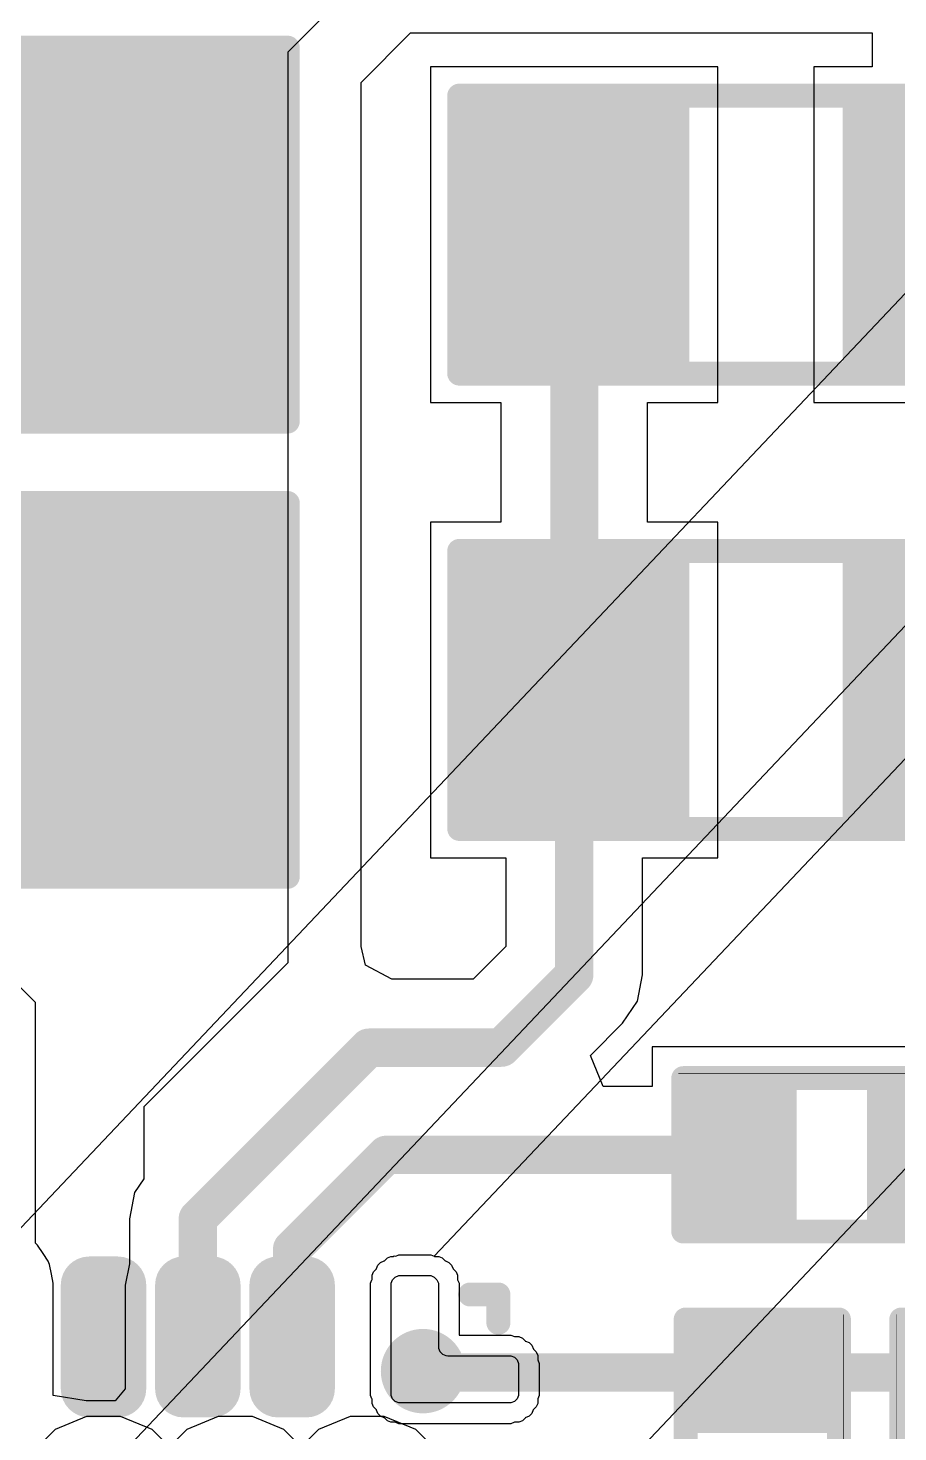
# Model space of a CAD drawing. Header units: inches. Extents: x 0 to 5379, y 0 to 5429.
# Drawn here: x 292.9 to 297.51, y 56.18 to 63.62 of the extents above; entities that cross this region are included whole.
import ezdxf

# ---------------------------------------------------------------- set-up
doc = ezdxf.new("R2010")
doc.units = ezdxf.units.IN
for name, color, linetype in [('PWR', 156, 'Continuous'), ('Top Layer', 1, 'Continuous'), ('Top Overlay', 2, 'Continuous'), ('Top Paste', 8, 'Continuous'), ('Top Solder', 216, 'Continuous')]:
    doc.layers.add(name, color=color, linetype=linetype)

# ---------------------------------------------------------------- blocks, each defined once
blk = doc.blocks.new('13_WQFN_HR__3_2__149')
at = {"layer": 'Top Layer'}
h = blk.add_hatch(color=1, dxfattribs=at)
edge = h.paths.add_edge_path()
edge.add_arc((0.6, 0.575), 0.05, 90, 180)
edge.add_line((0.55, 0.575), (0.55, 0.425))
edge.add_arc((0.6, 0.425), 0.05, 180, 270)
edge.add_line((0.6, 0.375), (1.15, 0.375))
edge.add_arc((1.15, 0.425), 0.05, 270, 360)
edge.add_line((1.2, 0.425), (1.2, 0.575))
edge.add_arc((1.15, 0.575), 0.05, 0, 90)
edge.add_line((1.15, 0.625), (0.6, 0.625))
h = blk.add_hatch(color=1, dxfattribs=at)
edge = h.paths.add_edge_path()
edge.add_arc((0.6, 0.075), 0.05, 90, 180)
edge.add_line((0.55, 0.075), (0.55, -0.075))
edge.add_arc((0.6, -0.075), 0.05, 180, 270)
edge.add_line((0.6, -0.125), (1.15, -0.125))
edge.add_arc((1.15, -0.075), 0.05, 270, 360)
edge.add_line((1.2, -0.075), (1.2, 0.075))
edge.add_arc((1.15, 0.075), 0.05, 0, 90)
edge.add_line((1.15, 0.125), (0.6, 0.125))
h = blk.add_hatch(color=1, dxfattribs=at)
edge = h.paths.add_edge_path()
edge.add_arc((0.6, -0.425), 0.05, 90, 180)
edge.add_line((0.55, -0.425), (0.55, -0.575))
edge.add_arc((0.6, -0.575), 0.05, 180, 270)
edge.add_line((0.6, -0.625), (1.15, -0.625))
edge.add_arc((1.15, -0.575), 0.05, 270, 360)
edge.add_line((1.2, -0.575), (1.2, -0.425))
edge.add_arc((1.15, -0.425), 0.05, 0, 90)
edge.add_line((1.15, -0.375), (0.6, -0.375))
h = blk.add_hatch(color=1, dxfattribs=at)
edge = h.paths.add_edge_path()
edge.add_arc((0.6938, -1.1938), 0.1221, 0, 360)
at = {"layer": 'Top Paste'}
h = blk.add_hatch(color=8, dxfattribs=at)
edge = h.paths.add_edge_path()
edge.add_arc((0.6, 0.575), 0.05, 90, 180)
edge.add_line((0.55, 0.575), (0.55, 0.425))
edge.add_arc((0.6, 0.425), 0.05, 180, 270)
edge.add_line((0.6, 0.375), (1.15, 0.375))
edge.add_arc((1.15, 0.425), 0.05, 270, 360)
edge.add_line((1.2, 0.425), (1.2, 0.575))
edge.add_arc((1.15, 0.575), 0.05, 0, 90)
edge.add_line((1.15, 0.625), (0.6, 0.625))
h = blk.add_hatch(color=8, dxfattribs=at)
edge = h.paths.add_edge_path()
edge.add_arc((0.6, 0.075), 0.05, 90, 180)
edge.add_line((0.55, 0.075), (0.55, -0.075))
edge.add_arc((0.6, -0.075), 0.05, 180, 270)
edge.add_line((0.6, -0.125), (1.15, -0.125))
edge.add_arc((1.15, -0.075), 0.05, 270, 360)
edge.add_line((1.2, -0.075), (1.2, 0.075))
edge.add_arc((1.15, 0.075), 0.05, 0, 90)
edge.add_line((1.15, 0.125), (0.6, 0.125))
h = blk.add_hatch(color=8, dxfattribs=at)
edge = h.paths.add_edge_path()
edge.add_arc((0.6, -0.425), 0.05, 90, 180)
edge.add_line((0.55, -0.425), (0.55, -0.575))
edge.add_arc((0.6, -0.575), 0.05, 180, 270)
edge.add_line((0.6, -0.625), (1.15, -0.625))
edge.add_arc((1.15, -0.575), 0.05, 270, 360)
edge.add_line((1.2, -0.575), (1.2, -0.425))
edge.add_arc((1.15, -0.425), 0.05, 0, 90)
edge.add_line((1.15, -0.375), (0.6, -0.375))
h = blk.add_hatch(color=8, dxfattribs=at)
edge = h.paths.add_edge_path()
edge.add_arc((0.6938, -1.1938), 0.1221, 0, 360)
at = {"layer": 'Top Solder'}
h = blk.add_hatch(color=216, dxfattribs=at)
edge = h.paths.add_edge_path()
edge.add_arc((0.6, 0.575), 0.1516, 90, 180)
edge.add_line((0.4484, 0.575), (0.4484, 0.425))
edge.add_arc((0.6, 0.425), 0.1516, 180, 270)
edge.add_line((0.6, 0.2734), (1.15, 0.2734))
edge.add_arc((1.15, 0.425), 0.1516, 270, 360)
edge.add_line((1.3016, 0.425), (1.3016, 0.575))
edge.add_arc((1.15, 0.575), 0.1516, 0, 90)
edge.add_line((1.15, 0.7266), (0.6, 0.7266))
h = blk.add_hatch(color=216, dxfattribs=at)
edge = h.paths.add_edge_path()
edge.add_arc((0.6, 0.075), 0.1516, 90, 180)
edge.add_line((0.4484, 0.075), (0.4484, -0.075))
edge.add_arc((0.6, -0.075), 0.1516, 180, 270)
edge.add_line((0.6, -0.2266), (1.15, -0.2266))
edge.add_arc((1.15, -0.075), 0.1516, 270, 360)
edge.add_line((1.3016, -0.075), (1.3016, 0.075))
edge.add_arc((1.15, 0.075), 0.1516, 0, 90)
edge.add_line((1.15, 0.2266), (0.6, 0.2266))
h = blk.add_hatch(color=216, dxfattribs=at)
edge = h.paths.add_edge_path()
edge.add_arc((0.6, -0.425), 0.1516, 90, 180)
edge.add_line((0.4484, -0.425), (0.4484, -0.575))
edge.add_arc((0.6, -0.575), 0.1516, 180, 270)
edge.add_line((0.6, -0.7266), (1.15, -0.7266))
edge.add_arc((1.15, -0.575), 0.1516, 270, 360)
edge.add_line((1.3016, -0.575), (1.3016, -0.425))
edge.add_arc((1.15, -0.425), 0.1516, 0, 90)
edge.add_line((1.15, -0.2734), (0.6, -0.2734))
h = blk.add_hatch(color=216, dxfattribs=at)
edge = h.paths.add_edge_path()
edge.add_arc((0.6938, -1.1938), 0.2237, 0, 360)
at = {"layer": 'Top Layer'}
for p, q in [((0.5326, -1.0467), (0.5467, -1.0326)), ((0.5467, -1.0326), (0.5651, -1.025)), ((0.5651, -1.025), (0.575, -1.025)), ((0.575, -1.025), (0.575, -1.025)), ((0.575, -1.025), (1.15, -1.025)), ((1.15, -1.025), (1.1599, -1.025)), ((1.1599, -1.025), (1.1783, -1.0326)), ((1.1783, -1.0326), (1.1924, -1.0467)), ((0.525, -1.0651), (0.5326, -1.0467)), ((0.525, -1.075), (0.525, -1.0651)), ((0.525, -1.65), (0.525, -1.075)), ((1.1924, -1.0467), (1.2, -1.0651)), ((1.2, -1.0651), (1.2, -1.075)), ((1.2, -1.075), (1.2, -1.075)), ((1.2, -1.075), (1.2, -1.225)), ((1.2, -1.075), (1.2, -1.075)), ((1.1924, -1.2534), (1.1783, -1.2674)), ((1.2, -1.235), (1.1924, -1.2534)), ((1.2, -1.225), (1.2, -1.235)), ((0.776, -1.3153), (0.775, -1.325)), ((0.775, -1.325), (0.775, -1.325)), ((0.775, -1.325), (0.775, -1.65)), ((0.7834, -1.2973), (0.776, -1.3153)), ((0.7972, -1.2835), (0.7834, -1.2973)), ((0.8152, -1.276), (0.7972, -1.2835)), ((0.825, -1.275), (0.8152, -1.276)), ((1.15, -1.275), (0.825, -1.275)), ((1.1599, -1.275), (1.15, -1.275)), ((1.15, -1.275), (1.15, -1.275)), ((1.1783, -1.2674), (1.1599, -1.275)), ((0.525, -1.66), (0.525, -1.65)), ((0.525, -1.65), (0.525, -1.65)), ((0.5326, -1.6784), (0.525, -1.66)), ((0.5467, -1.6924), (0.5326, -1.6784)), ((0.5651, -1.7), (0.5467, -1.6924)), ((0.575, -1.7), (0.5651, -1.7)), ((0.725, -1.7), (0.575, -1.7)), ((0.7349, -1.7), (0.725, -1.7)), ((0.725, -1.7), (0.725, -1.7)), ((0.7533, -1.6924), (0.7349, -1.7)), ((0.7674, -1.6784), (0.7533, -1.6924)), ((0.775, -1.66), (0.7674, -1.6784)), ((0.775, -1.65), (0.775, -1.66))]:
    blk.add_line(p, q, dxfattribs=at)
at = {"layer": 'Top Overlay'}
for points in [[(1.1, -1.4433, 0.127, 0.127, 0), (1.1, -1.5933, 0.127, 0.127, 0)], [(0.95, -1.5933, 0.127, 0.127, 0), (1.1, -1.5933, 0.127, 0.127, 0)]]:
    blk.add_lwpolyline(points, format="xyseb", dxfattribs=at)
for points in [[(1.0683, -1.4433, 0.0635, 0.0635, 1), (1.1318, -1.4433, 0.0635, 0.0635, 1)], [(0.9183, -1.5933, 0.0635, 0.0635, 1), (0.9818, -1.5933, 0.0635, 0.0635, 1)], [(1.0683, -1.5933, 0.0635, 0.0635, 1), (1.1318, -1.5933, 0.0635, 0.0635, 1)], [(1.0683, -1.5933, 0.0635, 0.0635, 1), (1.1318, -1.5933, 0.0635, 0.0635, 1)]]:
    blk.add_lwpolyline(points, format="xyseb", close=True, dxfattribs=at)
at = {"layer": 'Top Solder'}
for p, q in [((-0.4227, 1.0466), (5373.3999, -5085.4087)), ((1.31, 1.075), (5373.3999, -5085.4087)), ((0.4548, -0.9689), (0.4689, -0.9549)), ((0.4689, -0.9549), (0.4873, -0.9473)), ((0.4873, -0.9472), (0.4891, -0.9465)), ((0.4873, -0.9473), (0.4873, -0.9472)), ((0.4891, -0.9465), (0.5046, -0.931)), ((0.5046, -0.931), (0.523, -0.9234)), ((0.523, -0.9234), (0.5448, -0.9234)), ((0.5448, -0.9234), (0.5467, -0.9227)), ((0.5467, -0.9227), (0.5651, -0.9151)), ((0.5467, -0.9227), (0.5467, -0.9227)), ((0.5651, -0.9151), (0.575, -0.9151)), ((0.575, -0.9151), (1.1499, -0.9151)), ((1.1499, -0.9151), (1.1599, -0.9151)), ((1.1599, -0.9151), (1.1783, -0.9227)), ((1.1783, -0.9227), (1.1783, -0.9227)), ((1.1783, -0.9227), (1.1801, -0.9234)), ((1.1801, -0.9234), (1.202, -0.9234)), ((1.202, -0.9234), (1.2204, -0.931)), ((1.2204, -0.931), (1.2345, -0.9451)), ((1.2345, -0.9451), (1.2345, -0.9451)), ((1.2345, -0.9451), (1.2358, -0.9465)), ((1.2358, -0.9465), (1.2377, -0.9472)), ((1.2377, -0.9472), (1.2377, -0.9472)), ((1.2377, -0.9472), (1.2561, -0.9549)), ((1.2561, -0.9549), (1.2701, -0.9689)), ((0.4234, -1.023), (0.431, -1.0046)), ((0.4234, -1.0449), (0.4234, -1.023)), ((0.431, -1.0046), (0.4451, -0.9906)), ((0.4451, -0.9906), (0.4465, -0.9892)), ((0.4465, -0.9892), (0.4472, -0.9873)), ((0.4472, -0.9873), (0.4548, -0.9689)), ((0.4472, -0.9873), (0.4472, -0.9873)), ((1.2701, -0.9689), (1.2778, -0.9873)), ((1.2778, -0.9873), (1.2778, -0.9873)), ((1.2778, -0.9873), (1.2785, -0.9892)), ((1.2785, -0.9892), (1.2799, -0.9905)), ((1.2799, -0.9905), (1.2799, -0.9905)), ((1.2799, -0.9905), (1.294, -1.0046)), ((1.294, -1.0046), (1.3016, -1.023)), ((1.3016, -1.023), (1.3016, -1.0371)), ((1.3016, -1.0371), (1.3043, -1.0402)), ((1.3043, -1.0402), (1.3036, -1.0498)), ((0.415, -1.0651), (0.4226, -1.0467)), ((0.415, -1.0751), (0.415, -1.0651)), ((0.415, -1.65), (0.415, -1.0751)), ((0.415, -1.0751), (0.415, -1.0751)), ((0.4226, -1.0467), (0.4234, -1.0449)), ((0.4226, -1.0467), (0.4226, -1.0467)), ((1.3036, -1.0498), (1.31, -1.0651)), ((1.31, -1.0651), (1.31, -1.075)), ((1.31, -1.075), (1.31, -1.075)), ((1.31, -1.075), (1.31, -1.075)), ((1.31, -1.075), (1.31, -1.075)), ((1.31, -1.075), (1.31, -1.075)), ((1.31, -1.075), (1.31, -1.225)), ((1.3024, -1.2534), (1.3016, -1.2552)), ((1.3016, -1.2552), (1.3016, -1.2771)), ((1.31, -1.235), (1.3024, -1.2533)), ((1.3024, -1.2533), (1.3024, -1.2534)), ((1.3024, -1.2533), (5373.3999, -5085.4087)), ((1.31, -1.225), (1.31, -1.235)), ((1.2701, -1.3311), (1.2561, -1.3452)), ((1.2778, -1.3127), (1.2701, -1.3311)), ((1.2785, -1.3109), (1.2778, -1.3127)), ((1.2778, -1.3127), (1.2778, -1.3127)), ((1.2799, -1.3095), (1.2785, -1.3109)), ((1.294, -1.2954), (1.2799, -1.3095)), ((1.2799, -1.3095), (1.2799, -1.3095)), ((1.3016, -1.2771), (1.294, -1.2954)), ((1.15, -1.385), (0.885, -1.385)), ((0.885, -1.385), (0.885, -1.65)), ((1.1599, -1.385), (1.15, -1.385)), ((1.15, -1.385), (1.15, -1.385)), ((1.1783, -1.3774), (1.1599, -1.385)), ((1.1802, -1.3766), (1.1783, -1.3774)), ((1.1783, -1.3774), (1.1783, -1.3774)), ((1.202, -1.3766), (1.1802, -1.3766)), ((1.2204, -1.369), (1.202, -1.3766)), ((1.2345, -1.355), (1.2204, -1.369)), ((1.2359, -1.3536), (1.2345, -1.355)), ((1.2345, -1.355), (1.2345, -1.355)), ((1.2561, -1.3452), (1.2359, -1.3536)), ((-0.4226, -1.6783), (5373.3999, -5085.4087)), ((0.415, -1.66), (0.415, -1.65)), ((0.4226, -1.6784), (0.415, -1.66)), ((0.4234, -1.6802), (0.4226, -1.6784)), ((0.4226, -1.6784), (0.4226, -1.6784)), ((0.4234, -1.7021), (0.4234, -1.6802)), ((0.431, -1.7204), (0.4234, -1.7021)), ((0.8766, -1.7021), (0.869, -1.7204)), ((0.8774, -1.6784), (0.8766, -1.6802)), ((0.8766, -1.6802), (0.8766, -1.7021)), ((0.885, -1.66), (0.8774, -1.6783)), ((0.8774, -1.6783), (0.8774, -1.6784)), ((0.885, -1.65), (0.885, -1.66)), ((0.4451, -1.7345), (0.431, -1.7204)), ((0.4465, -1.7359), (0.4451, -1.7345)), ((0.4451, -1.7345), (0.4451, -1.7345)), ((0.4548, -1.7561), (0.4465, -1.7359)), ((0.4689, -1.7702), (0.4548, -1.7561)), ((0.4891, -1.7785), (0.4689, -1.7702)), ((0.4905, -1.78), (0.4891, -1.7785)), ((0.5046, -1.794), (0.4905, -1.78)), ((0.4905, -1.78), (0.4905, -1.78)), ((0.8095, -1.78), (0.7954, -1.794)), ((0.8109, -1.7786), (0.8095, -1.78)), ((0.8095, -1.78), (0.8095, -1.78)), ((0.8311, -1.7702), (0.8109, -1.7786)), ((0.8451, -1.7561), (0.8311, -1.7702)), ((0.8528, -1.7377), (0.8451, -1.7561)), ((0.8535, -1.7359), (0.8528, -1.7377)), ((0.8528, -1.7377), (0.8528, -1.7377)), ((0.8549, -1.7345), (0.8535, -1.7359)), ((0.869, -1.7204), (0.8549, -1.7345)), ((0.8549, -1.7345), (0.8549, -1.7345)), ((0.523, -1.8016), (0.5046, -1.794)), ((0.5448, -1.8016), (0.523, -1.8016)), ((0.5467, -1.8024), (0.5448, -1.8016)), ((0.5651, -1.81), (0.5467, -1.8024)), ((0.5467, -1.8024), (0.5467, -1.8024)), ((0.575, -1.81), (0.5651, -1.81)), ((0.725, -1.81), (0.575, -1.81)), ((0.7349, -1.81), (0.725, -1.81)), ((0.725, -1.81), (0.725, -1.81)), ((0.725, -1.81), (0.725, -1.81)), ((0.725, -1.81), (0.725, -1.81)), ((0.7533, -1.8024), (0.7349, -1.81)), ((0.7552, -1.8016), (0.7533, -1.8024)), ((0.7533, -1.8024), (0.7533, -1.8024)), ((0.777, -1.8016), (0.7552, -1.8016)), ((0.7954, -1.794), (0.777, -1.8016))]:
    blk.add_line(p, q, dxfattribs=at)
blk = doc.blocks.new('R___0402_724')
at = {"layer": 'Top Layer'}
for points in [[(-0.6985, -0.3175), (-0.6985, 0.3175), (-0.2413, 0.3175), (-0.2413, -0.3175)], [(0.2413, -0.3175), (0.2413, 0.3175), (0.6985, 0.3175), (0.6985, -0.3175)]]:
    blk.add_hatch(color=1, dxfattribs=at).paths.add_polyline_path(points)
at = {"layer": 'Top Paste'}
for points in [[(-0.6985, -0.3175), (-0.6985, 0.3175), (-0.2413, 0.3175), (-0.2413, -0.3175)], [(0.2413, -0.3175), (0.2413, 0.3175), (0.6985, 0.3175), (0.6985, -0.3175)]]:
    blk.add_hatch(color=8, dxfattribs=at).paths.add_polyline_path(points)
at = {"layer": 'Top Solder'}
for points in [[(-0.7535, -0.3725), (-0.7535, 0.3725), (-0.1863, 0.3725), (-0.1863, -0.3725)], [(0.1863, -0.3725), (0.1863, 0.3725), (0.7535, 0.3725), (0.7535, -0.3725)]]:
    blk.add_hatch(color=216, dxfattribs=at).paths.add_polyline_path(points)
at = {"layer": 'Top Overlay'}
for points in [[(-0.7874, 0.4064, 0.127, 0.127, 0), (0.7874, 0.4064, 0.127, 0.127, 0)], [(-0.7874, 0.4064, 0.127, 0.127, 0), (-0.7874, -0.4064, 0.127, 0.127, 0)], [(0.7874, 0.4064, 0.127, 0.127, 0), (0.7874, -0.4064, 0.127, 0.127, 0)], [(-0.7874, -0.4064, 0.127, 0.127, 0), (0.7874, -0.4064, 0.127, 0.127, 0)], [(-0.8128, -0.4318, 0.00323, 0.00323, 0), (0.8128, -0.4318, 0.00323, 0.00323, 0)]]:
    blk.add_lwpolyline(points, format="xyseb", dxfattribs=at)
for points in [[(-0.8191, 0.4064, 0.0635, 0.0635, 1), (-0.7556, 0.4064, 0.0635, 0.0635, 1)], [(-0.8191, 0.4064, 0.0635, 0.0635, 1), (-0.7556, 0.4064, 0.0635, 0.0635, 1)], [(0.7556, 0.4064, 0.0635, 0.0635, 1), (0.8191, 0.4064, 0.0635, 0.0635, 1)], [(0.7556, 0.4064, 0.0635, 0.0635, 1), (0.8191, 0.4064, 0.0635, 0.0635, 1)], [(-0.8191, -0.4064, 0.0635, 0.0635, 1), (-0.7556, -0.4064, 0.0635, 0.0635, 1)], [(-0.8191, -0.4064, 0.0635, 0.0635, 1), (-0.7556, -0.4064, 0.0635, 0.0635, 1)], [(0.7556, -0.4064, 0.0635, 0.0635, 1), (0.8191, -0.4064, 0.0635, 0.0635, 1)], [(0.7556, -0.4064, 0.0635, 0.0635, 1), (0.8191, -0.4064, 0.0635, 0.0635, 1)], [(-0.8136, -0.4318, 0.00161, 0.00161, 1), (-0.812, -0.4318, 0.00161, 0.00161, 1)], [(0.812, -0.4318, 0.00161, 0.00161, 1), (0.8136, -0.4318, 0.00161, 0.00161, 1)]]:
    blk.add_lwpolyline(points, format="xyseb", close=True, dxfattribs=at)
blk = doc.blocks.new('RES_0805_725')
at = {"layer": 'Top Layer'}
for points in [[(-1.524, 0.635), (-0.508, 0.635), (-0.508, -0.635), (-1.524, -0.635)], [(0.508, 0.635), (1.524, 0.635), (1.524, -0.635), (0.508, -0.635)]]:
    blk.add_hatch(color=1, dxfattribs=at).paths.add_polyline_path(points)
at = {"layer": 'Top Paste'}
for points in [[(-1.524, 0.635), (-0.508, 0.635), (-0.508, -0.635), (-1.524, -0.635)], [(0.508, 0.635), (1.524, 0.635), (1.524, -0.635), (0.508, -0.635)]]:
    blk.add_hatch(color=8, dxfattribs=at).paths.add_polyline_path(points)
at = {"layer": 'Top Solder'}
for points in [[(-1.6256, 0.7366), (-0.4064, 0.7366), (-0.4064, -0.7366), (-1.6256, -0.7366)], [(0.4064, 0.7366), (1.6256, 0.7366), (1.6256, -0.7366), (0.4064, -0.7366)]]:
    blk.add_hatch(color=216, dxfattribs=at).paths.add_polyline_path(points)
at = {"layer": 'Top Overlay'}
for points in [[(1.6256, 0.7366, 0.127, 0.127, 0), (-1.6256, 0.7366, 0.127, 0.127, 0)], [(-1.6256, 0.7366, 0.127, 0.127, 0), (-1.6256, -0.7366, 0.127, 0.127, 0)], [(1.6256, 0.7366, 0.127, 0.127, 0), (1.6256, -0.7366, 0.127, 0.127, 0)], [(1.6256, -0.7366, 0.127, 0.127, 0), (-1.6256, -0.7366, 0.127, 0.127, 0)]]:
    blk.add_lwpolyline(points, format="xyseb", dxfattribs=at)
for points in [[(-1.65735, 0.7366, 0.0635, 0.0635, 1), (-1.59385, 0.7366, 0.0635, 0.0635, 1)], [(-1.65735, 0.7366, 0.0635, 0.0635, 1), (-1.59385, 0.7366, 0.0635, 0.0635, 1)], [(1.59385, 0.7366, 0.0635, 0.0635, 1), (1.65735, 0.7366, 0.0635, 0.0635, 1)], [(1.59385, 0.7366, 0.0635, 0.0635, 1), (1.65735, 0.7366, 0.0635, 0.0635, 1)], [(-1.65735, -0.7366, 0.0635, 0.0635, 1), (-1.59385, -0.7366, 0.0635, 0.0635, 1)], [(-1.65735, -0.7366, 0.0635, 0.0635, 1), (-1.59385, -0.7366, 0.0635, 0.0635, 1)], [(1.59385, -0.7366, 0.0635, 0.0635, 1), (1.65735, -0.7366, 0.0635, 0.0635, 1)], [(1.59385, -0.7366, 0.0635, 0.0635, 1), (1.65735, -0.7366, 0.0635, 0.0635, 1)]]:
    blk.add_lwpolyline(points, format="xyseb", close=True, dxfattribs=at)
blk = doc.blocks.new('R___0402_726')
at = {"layer": 'Top Layer'}
for points in [[(-0.6985, -0.3175), (-0.6985, 0.3175), (-0.2413, 0.3175), (-0.2413, -0.3175)], [(0.2413, -0.3175), (0.2413, 0.3175), (0.6985, 0.3175), (0.6985, -0.3175)]]:
    blk.add_hatch(color=1, dxfattribs=at).paths.add_polyline_path(points)
at = {"layer": 'Top Paste'}
for points in [[(-0.6985, -0.3175), (-0.6985, 0.3175), (-0.2413, 0.3175), (-0.2413, -0.3175)], [(0.2413, -0.3175), (0.2413, 0.3175), (0.6985, 0.3175), (0.6985, -0.3175)]]:
    blk.add_hatch(color=8, dxfattribs=at).paths.add_polyline_path(points)
at = {"layer": 'Top Solder'}
for points in [[(-0.7535, -0.3725), (-0.7535, 0.3725), (-0.1863, 0.3725), (-0.1863, -0.3725)], [(0.1863, -0.3725), (0.1863, 0.3725), (0.7535, 0.3725), (0.7535, -0.3725)]]:
    blk.add_hatch(color=216, dxfattribs=at).paths.add_polyline_path(points)
at = {"layer": 'Top Overlay'}
for points in [[(0.7874, 0.4064, 0.127, 0.127, 0), (-0.7874, 0.4064, 0.127, 0.127, 0)], [(-0.7874, -0.4064, 0.127, 0.127, 0), (-0.7874, 0.4064, 0.127, 0.127, 0)], [(0.7874, -0.4064, 0.127, 0.127, 0), (0.7874, 0.4064, 0.127, 0.127, 0)], [(0.7874, -0.4064, 0.127, 0.127, 0), (-0.7874, -0.4064, 0.127, 0.127, 0)], [(0.8128, -0.4318, 0.00323, 0.00323, 0), (-0.8128, -0.4318, 0.00323, 0.00323, 0)]]:
    blk.add_lwpolyline(points, format="xyseb", dxfattribs=at)
for points in [[(-0.8191, 0.4064, 0.0635, 0.0635, 1), (-0.7556, 0.4064, 0.0635, 0.0635, 1)], [(-0.8191, 0.4064, 0.0635, 0.0635, 1), (-0.7556, 0.4064, 0.0635, 0.0635, 1)], [(0.7556, 0.4064, 0.0635, 0.0635, 1), (0.8191, 0.4064, 0.0635, 0.0635, 1)], [(0.7556, 0.4064, 0.0635, 0.0635, 1), (0.8191, 0.4064, 0.0635, 0.0635, 1)], [(-0.8191, -0.4064, 0.0635, 0.0635, 1), (-0.7556, -0.4064, 0.0635, 0.0635, 1)], [(-0.8191, -0.4064, 0.0635, 0.0635, 1), (-0.7556, -0.4064, 0.0635, 0.0635, 1)], [(0.7556, -0.4064, 0.0635, 0.0635, 1), (0.8191, -0.4064, 0.0635, 0.0635, 1)], [(0.7556, -0.4064, 0.0635, 0.0635, 1), (0.8191, -0.4064, 0.0635, 0.0635, 1)], [(-0.8136, -0.4318, 0.00161, 0.00161, 1), (-0.812, -0.4318, 0.00161, 0.00161, 1)], [(0.812, -0.4318, 0.00161, 0.00161, 1), (0.8136, -0.4318, 0.00161, 0.00161, 1)]]:
    blk.add_lwpolyline(points, format="xyseb", close=True, dxfattribs=at)
blk = doc.blocks.new('R___0402_727')
at = {"layer": 'Top Layer'}
for points in [[(-0.6985, -0.3175), (-0.6985, 0.3175), (-0.2413, 0.3175), (-0.2413, -0.3175)], [(0.2413, -0.3175), (0.2413, 0.3175), (0.6985, 0.3175), (0.6985, -0.3175)]]:
    blk.add_hatch(color=1, dxfattribs=at).paths.add_polyline_path(points)
at = {"layer": 'Top Paste'}
for points in [[(-0.6985, -0.3175), (-0.6985, 0.3175), (-0.2413, 0.3175), (-0.2413, -0.3175)], [(0.2413, -0.3175), (0.2413, 0.3175), (0.6985, 0.3175), (0.6985, -0.3175)]]:
    blk.add_hatch(color=8, dxfattribs=at).paths.add_polyline_path(points)
at = {"layer": 'Top Solder'}
for points in [[(-0.7535, -0.3725), (-0.7535, 0.3725), (-0.1863, 0.3725), (-0.1863, -0.3725)], [(0.1863, -0.3725), (0.1863, 0.3725), (0.7535, 0.3725), (0.7535, -0.3725)]]:
    blk.add_hatch(color=216, dxfattribs=at).paths.add_polyline_path(points)
at = {"layer": 'Top Overlay'}
for points in [[(0.7874, 0.4064, 0.127, 0.127, 0), (-0.7874, 0.4064, 0.127, 0.127, 0)], [(-0.7874, 0.4064, 0.127, 0.127, 0), (-0.7874, -0.4064, 0.127, 0.127, 0)], [(0.7874, 0.4064, 0.127, 0.127, 0), (0.7874, -0.4064, 0.127, 0.127, 0)], [(0.7874, -0.4064, 0.127, 0.127, 0), (-0.7874, -0.4064, 0.127, 0.127, 0)], [(0.8128, -0.4318, 0.00323, 0.00323, 0), (-0.8128, -0.4318, 0.00323, 0.00323, 0)]]:
    blk.add_lwpolyline(points, format="xyseb", dxfattribs=at)
for points in [[(-0.8191, 0.4064, 0.0635, 0.0635, 1), (-0.7556, 0.4064, 0.0635, 0.0635, 1)], [(-0.8191, 0.4064, 0.0635, 0.0635, 1), (-0.7556, 0.4064, 0.0635, 0.0635, 1)], [(0.7556, 0.4064, 0.0635, 0.0635, 1), (0.8191, 0.4064, 0.0635, 0.0635, 1)], [(0.7556, 0.4064, 0.0635, 0.0635, 1), (0.8191, 0.4064, 0.0635, 0.0635, 1)], [(-0.8191, -0.4064, 0.0635, 0.0635, 1), (-0.7556, -0.4064, 0.0635, 0.0635, 1)], [(-0.8191, -0.4064, 0.0635, 0.0635, 1), (-0.7556, -0.4064, 0.0635, 0.0635, 1)], [(0.7556, -0.4064, 0.0635, 0.0635, 1), (0.8191, -0.4064, 0.0635, 0.0635, 1)], [(0.7556, -0.4064, 0.0635, 0.0635, 1), (0.8191, -0.4064, 0.0635, 0.0635, 1)], [(-0.8136, -0.4318, 0.00161, 0.00161, 1), (-0.812, -0.4318, 0.00161, 0.00161, 1)], [(0.812, -0.4318, 0.00161, 0.00161, 1), (0.8136, -0.4318, 0.00161, 0.00161, 1)]]:
    blk.add_lwpolyline(points, format="xyseb", close=True, dxfattribs=at)
blk = doc.blocks.new('RES_0805_728')
at = {"layer": 'Top Layer'}
for points in [[(-1.524, 0.635), (-0.508, 0.635), (-0.508, -0.635), (-1.524, -0.635)], [(0.508, 0.635), (1.524, 0.635), (1.524, -0.635), (0.508, -0.635)]]:
    blk.add_hatch(color=1, dxfattribs=at).paths.add_polyline_path(points)
at = {"layer": 'Top Paste'}
for points in [[(-1.524, 0.635), (-0.508, 0.635), (-0.508, -0.635), (-1.524, -0.635)], [(0.508, 0.635), (1.524, 0.635), (1.524, -0.635), (0.508, -0.635)]]:
    blk.add_hatch(color=8, dxfattribs=at).paths.add_polyline_path(points)
at = {"layer": 'Top Solder'}
for points in [[(-1.6256, 0.7366), (-0.4064, 0.7366), (-0.4064, -0.7366), (-1.6256, -0.7366)], [(0.4064, 0.7366), (1.6256, 0.7366), (1.6256, -0.7366), (0.4064, -0.7366)]]:
    blk.add_hatch(color=216, dxfattribs=at).paths.add_polyline_path(points)
at = {"layer": 'Top Overlay'}
for points in [[(-1.6256, 0.7366, 0.127, 0.127, 0), (1.6256, 0.7366, 0.127, 0.127, 0)], [(-1.6256, -0.7366, 0.127, 0.127, 0), (-1.6256, 0.7366, 0.127, 0.127, 0)], [(1.6256, -0.7366, 0.127, 0.127, 0), (1.6256, 0.7366, 0.127, 0.127, 0)], [(-1.6256, -0.7366, 0.127, 0.127, 0), (1.6256, -0.7366, 0.127, 0.127, 0)]]:
    blk.add_lwpolyline(points, format="xyseb", dxfattribs=at)
for points in [[(-1.65735, 0.7366, 0.0635, 0.0635, 1), (-1.59385, 0.7366, 0.0635, 0.0635, 1)], [(-1.65735, 0.7366, 0.0635, 0.0635, 1), (-1.59385, 0.7366, 0.0635, 0.0635, 1)], [(1.59385, 0.7366, 0.0635, 0.0635, 1), (1.65735, 0.7366, 0.0635, 0.0635, 1)], [(1.59385, 0.7366, 0.0635, 0.0635, 1), (1.65735, 0.7366, 0.0635, 0.0635, 1)], [(-1.65735, -0.7366, 0.0635, 0.0635, 1), (-1.59385, -0.7366, 0.0635, 0.0635, 1)], [(-1.65735, -0.7366, 0.0635, 0.0635, 1), (-1.59385, -0.7366, 0.0635, 0.0635, 1)], [(1.59385, -0.7366, 0.0635, 0.0635, 1), (1.65735, -0.7366, 0.0635, 0.0635, 1)], [(1.59385, -0.7366, 0.0635, 0.0635, 1), (1.65735, -0.7366, 0.0635, 0.0635, 1)]]:
    blk.add_lwpolyline(points, format="xyseb", close=True, dxfattribs=at)
blk = doc.blocks.new('C___1206_1074')
at = {"layer": 'Top Layer'}
for points in [[(-2.032, 0.889), (-0.508, 0.889), (-0.508, -0.889), (-2.032, -0.889)], [(0.508, 0.889), (2.032, 0.889), (2.032, -0.889), (0.508, -0.889)]]:
    blk.add_hatch(color=1, dxfattribs=at).paths.add_polyline_path(points)
at = {"layer": 'Top Paste'}
for points in [[(-2.032, 0.889), (-0.508, 0.889), (-0.508, -0.889), (-2.032, -0.889)], [(0.508, 0.889), (2.032, 0.889), (2.032, -0.889), (0.508, -0.889)]]:
    blk.add_hatch(color=8, dxfattribs=at).paths.add_polyline_path(points)
at = {"layer": 'Top Solder'}
for points in [[(-2.1336, 0.9906), (-0.4064, 0.9906), (-0.4064, -0.9906), (-2.1336, -0.9906)], [(0.4064, 0.9906), (2.1336, 0.9906), (2.1336, -0.9906), (0.4064, -0.9906)]]:
    blk.add_hatch(color=216, dxfattribs=at).paths.add_polyline_path(points)
at = {"layer": 'Top Overlay'}
for points in [[(-2.1336, 0.9906, 0.127, 0.127, 0), (-0.6096, 0.9906, 0.127, 0.127, 0)], [(-2.1336, -0.9906, 0.127, 0.127, 0), (-2.1336, 0.9906, 0.127, 0.127, 0)], [(0.6096, 0.9906, 0.127, 0.127, 0), (2.1336, 0.9906, 0.127, 0.127, 0)], [(2.1336, -0.9906, 0.127, 0.127, 0), (2.1336, 0.9906, 0.127, 0.127, 0)], [(-2.1336, -0.9906, 0.127, 0.127, 0), (-0.6096, -0.9906, 0.127, 0.127, 0)], [(0.6096, -0.9906, 0.127, 0.127, 0), (2.1336, -0.9906, 0.127, 0.127, 0)]]:
    blk.add_lwpolyline(points, format="xyseb", dxfattribs=at)
for points in [[(-2.16535, 0.9906, 0.0635, 0.0635, 1), (-2.10185, 0.9906, 0.0635, 0.0635, 1)], [(-2.16535, 0.9906, 0.0635, 0.0635, 1), (-2.10185, 0.9906, 0.0635, 0.0635, 1)], [(-0.64135, 0.9906, 0.0635, 0.0635, 1), (-0.57785, 0.9906, 0.0635, 0.0635, 1)], [(0.57785, 0.9906, 0.0635, 0.0635, 1), (0.64135, 0.9906, 0.0635, 0.0635, 1)], [(2.10185, 0.9906, 0.0635, 0.0635, 1), (2.16535, 0.9906, 0.0635, 0.0635, 1)], [(2.10185, 0.9906, 0.0635, 0.0635, 1), (2.16535, 0.9906, 0.0635, 0.0635, 1)], [(-2.16535, -0.9906, 0.0635, 0.0635, 1), (-2.10185, -0.9906, 0.0635, 0.0635, 1)], [(-2.16535, -0.9906, 0.0635, 0.0635, 1), (-2.10185, -0.9906, 0.0635, 0.0635, 1)], [(-0.64135, -0.9906, 0.0635, 0.0635, 1), (-0.57785, -0.9906, 0.0635, 0.0635, 1)], [(0.57785, -0.9906, 0.0635, 0.0635, 1), (0.64135, -0.9906, 0.0635, 0.0635, 1)], [(2.10185, -0.9906, 0.0635, 0.0635, 1), (2.16535, -0.9906, 0.0635, 0.0635, 1)], [(2.10185, -0.9906, 0.0635, 0.0635, 1), (2.16535, -0.9906, 0.0635, 0.0635, 1)]]:
    blk.add_lwpolyline(points, format="xyseb", close=True, dxfattribs=at)
blk = doc.blocks.new('C___1206_1075')
at = {"layer": 'Top Layer'}
for points in [[(-2.032, 0.889), (-0.508, 0.889), (-0.508, -0.889), (-2.032, -0.889)], [(0.508, 0.889), (2.032, 0.889), (2.032, -0.889), (0.508, -0.889)]]:
    blk.add_hatch(color=1, dxfattribs=at).paths.add_polyline_path(points)
at = {"layer": 'Top Paste'}
for points in [[(-2.032, 0.889), (-0.508, 0.889), (-0.508, -0.889), (-2.032, -0.889)], [(0.508, 0.889), (2.032, 0.889), (2.032, -0.889), (0.508, -0.889)]]:
    blk.add_hatch(color=8, dxfattribs=at).paths.add_polyline_path(points)
at = {"layer": 'Top Solder'}
for points in [[(-2.1336, 0.9906), (-0.4064, 0.9906), (-0.4064, -0.9906), (-2.1336, -0.9906)], [(0.4064, 0.9906), (2.1336, 0.9906), (2.1336, -0.9906), (0.4064, -0.9906)]]:
    blk.add_hatch(color=216, dxfattribs=at).paths.add_polyline_path(points)
at = {"layer": 'Top Overlay'}
for points in [[(-2.1336, 0.9906, 0.127, 0.127, 0), (-0.6096, 0.9906, 0.127, 0.127, 0)], [(-2.1336, -0.9906, 0.127, 0.127, 0), (-2.1336, 0.9906, 0.127, 0.127, 0)], [(0.6096, 0.9906, 0.127, 0.127, 0), (2.1336, 0.9906, 0.127, 0.127, 0)], [(2.1336, -0.9906, 0.127, 0.127, 0), (2.1336, 0.9906, 0.127, 0.127, 0)], [(-2.1336, -0.9906, 0.127, 0.127, 0), (-0.6096, -0.9906, 0.127, 0.127, 0)], [(0.6096, -0.9906, 0.127, 0.127, 0), (2.1336, -0.9906, 0.127, 0.127, 0)]]:
    blk.add_lwpolyline(points, format="xyseb", dxfattribs=at)
for points in [[(-2.16535, 0.9906, 0.0635, 0.0635, 1), (-2.10185, 0.9906, 0.0635, 0.0635, 1)], [(-2.16535, 0.9906, 0.0635, 0.0635, 1), (-2.10185, 0.9906, 0.0635, 0.0635, 1)], [(-0.64135, 0.9906, 0.0635, 0.0635, 1), (-0.57785, 0.9906, 0.0635, 0.0635, 1)], [(0.57785, 0.9906, 0.0635, 0.0635, 1), (0.64135, 0.9906, 0.0635, 0.0635, 1)], [(2.10185, 0.9906, 0.0635, 0.0635, 1), (2.16535, 0.9906, 0.0635, 0.0635, 1)], [(2.10185, 0.9906, 0.0635, 0.0635, 1), (2.16535, 0.9906, 0.0635, 0.0635, 1)], [(-2.16535, -0.9906, 0.0635, 0.0635, 1), (-2.10185, -0.9906, 0.0635, 0.0635, 1)], [(-2.16535, -0.9906, 0.0635, 0.0635, 1), (-2.10185, -0.9906, 0.0635, 0.0635, 1)], [(-0.64135, -0.9906, 0.0635, 0.0635, 1), (-0.57785, -0.9906, 0.0635, 0.0635, 1)], [(0.57785, -0.9906, 0.0635, 0.0635, 1), (0.64135, -0.9906, 0.0635, 0.0635, 1)], [(2.10185, -0.9906, 0.0635, 0.0635, 1), (2.16535, -0.9906, 0.0635, 0.0635, 1)], [(2.10185, -0.9906, 0.0635, 0.0635, 1), (2.16535, -0.9906, 0.0635, 0.0635, 1)]]:
    blk.add_lwpolyline(points, format="xyseb", close=True, dxfattribs=at)

msp = doc.modelspace()

# ---------------------------------------------------------------- linework, layer by layer
at = {"layer": 'PWR'}
for p, q in [((293.2095, 56.2626), (293.0426, 56.1935)), ((293.3901, 56.2626), (293.2095, 56.2626)), ((293.557, 56.1935), (293.3901, 56.2626)), ((293.9083, 56.2626), (293.7414, 56.1935)), ((294.0889, 56.2626), (293.9083, 56.2626)), ((294.2558, 56.1935), (294.0889, 56.2626)), ((294.6071, 56.2626), (294.4402, 56.1935)), ((294.7877, 56.2626), (294.6071, 56.2626)), ((294.9546, 56.1935), (294.7877, 56.2626)), ((293.0426, 56.1935), (292.9149, 56.0658)), ((293.6492, 56.1013), (293.557, 56.1935)), ((293.7414, 56.1935), (293.6492, 56.1013)), ((294.348, 56.1013), (294.2558, 56.1935)), ((294.4402, 56.1935), (294.348, 56.1013)), ((295.0823, 56.0658), (294.9546, 56.1935))]:
    msp.add_line(p, q, dxfattribs=at)
at = {"layer": 'Top Layer'}
for p, q in [((294.767, 63.9826), (294.2764, 63.492)), ((294.6649, 63.3311), (294.9279, 63.5941)), ((294.9279, 63.5941), (297.3741, 63.5941)), ((297.3741, 63.5941), (297.3741, 63.4146)), ((294.2764, 63.492), (294.2764, 58.666)), ((296.5573, 63.4146), (295.0333, 63.4146)), ((295.0333, 63.4146), (295.0333, 61.6366)), ((296.5573, 61.6366), (296.5573, 63.4146)), ((297.3741, 63.4146), (297.0653, 63.4146)), ((297.0653, 63.4146), (297.0653, 61.6366)), ((294.6649, 58.7523), (294.6649, 63.3311)), ((295.0333, 61.6366), (295.4068, 61.6366)), ((295.4068, 61.6366), (295.4068, 61.0016)), ((296.1838, 61.0016), (296.1838, 61.6366)), ((296.1838, 61.6366), (296.5573, 61.6366)), ((297.0653, 61.6366), (298.5893, 61.6366)), ((295.4068, 61.0016), (295.0333, 61.0016)), ((295.0333, 61.0016), (295.0333, 59.2236)), ((296.5573, 61.0016), (296.1838, 61.0016)), ((296.5573, 59.2236), (296.5573, 61.0016)), ((295.0333, 59.2236), (295.4327, 59.2236)), ((295.4327, 59.2236), (295.4327, 58.7529)), ((296.1579, 58.6027), (296.1579, 59.2236)), ((296.1579, 59.2236), (296.5573, 59.2236)), ((292.9395, 58.4563), (292.2065, 59.1893)), ((294.6884, 58.6535), (294.6649, 58.7523)), ((295.4327, 58.7529), (295.2591, 58.5792)), ((294.2764, 58.666), (293.5138, 57.9034)), ((294.8289, 58.5792), (294.6884, 58.6535)), ((295.2591, 58.5792), (294.8289, 58.5792)), ((296.1303, 58.464), (296.1579, 58.6027)), ((296.1579, 58.6027), (296.1579, 58.6027)), ((292.9395, 57.1808), (292.9395, 58.4563)), ((296.0517, 58.3463), (296.1303, 58.464)), ((295.881, 58.1757), (296.0517, 58.3463)), ((296.0517, 58.3463), (296.0517, 58.3463)), ((298.1131, 58.2203), (296.2081, 58.2203)), ((296.2081, 58.2203), (296.2081, 58.0114)), ((295.949, 58.0114), (295.881, 58.1757)), ((296.2081, 58.0114), (295.949, 58.0114)), ((293.5138, 57.9034), (293.5138, 57.5223)), ((293.5138, 57.5223), (293.4648, 57.449)), ((293.4648, 57.449), (293.4372, 57.3102)), ((293.4372, 57.3102), (293.4372, 57.3102)), ((293.4372, 57.3102), (293.4372, 57.071)), ((292.9503, 57.1701), (292.9395, 57.1808)), ((292.9503, 57.17), (292.9503, 57.1701)), ((292.9804, 57.125), (292.9503, 57.17)), ((292.9503, 57.17), (292.9503, 57.17)), ((293.0064, 57.086), (292.9804, 57.125)), ((293.014, 57.0676), (293.0064, 57.086)), ((293.0064, 57.086), (293.0064, 57.086)), ((293.0064, 57.086), (293.0064, 57.086)), ((293.0244, 57.0155), (293.014, 57.0676)), ((293.4372, 57.071), (293.4148, 56.9586)), ((293.0337, 56.9686), (293.0244, 57.0155)), ((293.0337, 56.9586), (293.0337, 56.9686)), ((293.0337, 56.3837), (293.0337, 56.9586)), ((293.0337, 56.9586), (293.0337, 56.9586)), ((293.4148, 56.9586), (293.4148, 56.4086)), ((293.4148, 56.4086), (293.3623, 56.3446)), ((293.0337, 56.3737), (293.0337, 56.3837)), ((293.207, 56.3446), (293.0337, 56.3737)), ((293.3623, 56.3446), (293.207, 56.3446))]:
    msp.add_line(p, q, dxfattribs=at)
for points in [[(295.7953, 60.1126, 0.254, 0.254, 0), (295.7953, 62.5256, 0.254, 0.254, 0)], [(295.7953, 58.6027, 0.2032, 0.2032, 0), (295.7953, 60.1126, 0.2032, 0.2032, 0)], [(295.4092, 58.2167, 0.2032, 0.2032, 0), (295.7953, 58.6027, 0.2032, 0.2032, 0)], [(293.7998, 57.3102, 0.2032, 0.2032, 0), (294.7062, 58.2167, 0.2032, 0.2032, 0)], [(294.7062, 58.2167, 0.2032, 0.2032, 0), (295.4092, 58.2167, 0.2032, 0.2032, 0)], [(294.2998, 57.1495, 0.2032, 0.2032, 0), (294.7991, 57.6488, 0.2032, 0.2032, 0)], [(294.7991, 57.6488, 0.2032, 0.2032, 0), (296.6963, 57.6488, 0.2032, 0.2032, 0)], [(293.7998, 56.6836, 0.2032, 0.2032, 0), (293.7998, 57.3102, 0.2032, 0.2032, 0)], [(294.2998, 56.6836, 0.2032, 0.2032, 0), (294.2998, 57.1495, 0.2032, 0.2032, 0)], [(294.9936, 56.5024, 0.2032, 0.2032, 0), (295.0014, 56.4945, 0.2032, 0.2032, 0)], [(295.0014, 56.4945, 0.2032, 0.2032, 0), (297.8994, 56.4945, 0.2032, 0.2032, 0)]]:
    msp.add_lwpolyline(points, format="xyseb", dxfattribs=at)
for points in [[(295.7318, 62.5256, 0.127, 0.127, 1), (295.8588, 62.5256, 0.127, 0.127, 1)], [(295.7318, 60.1126, 0.127, 0.127, 1), (295.8588, 60.1126, 0.127, 0.127, 1)], [(295.7445, 60.1126, 0.1016, 0.1016, 1), (295.8461, 60.1126, 0.1016, 0.1016, 1)], [(295.7445, 58.6027, 0.1016, 0.1016, 1), (295.8461, 58.6027, 0.1016, 0.1016, 1)], [(295.7445, 58.6027, 0.1016, 0.1016, 1), (295.8461, 58.6027, 0.1016, 0.1016, 1)], [(294.6554, 58.2167, 0.1016, 0.1016, 1), (294.757, 58.2167, 0.1016, 0.1016, 1)], [(294.6554, 58.2167, 0.1016, 0.1016, 1), (294.757, 58.2167, 0.1016, 0.1016, 1)], [(295.3584, 58.2167, 0.1016, 0.1016, 1), (295.46, 58.2167, 0.1016, 0.1016, 1)], [(295.3584, 58.2167, 0.1016, 0.1016, 1), (295.46, 58.2167, 0.1016, 0.1016, 1)], [(294.7483, 57.6488, 0.1016, 0.1016, 1), (294.8499, 57.6488, 0.1016, 0.1016, 1)], [(294.7483, 57.6488, 0.1016, 0.1016, 1), (294.8499, 57.6488, 0.1016, 0.1016, 1)], [(296.6455, 57.6488, 0.1016, 0.1016, 1), (296.7471, 57.6488, 0.1016, 0.1016, 1)], [(293.749, 57.3102, 0.1016, 0.1016, 1), (293.8506, 57.3102, 0.1016, 0.1016, 1)], [(293.749, 57.3102, 0.1016, 0.1016, 1), (293.8506, 57.3102, 0.1016, 0.1016, 1)], [(294.249, 57.1495, 0.1016, 0.1016, 1), (294.3506, 57.1495, 0.1016, 0.1016, 1)], [(294.249, 57.1495, 0.1016, 0.1016, 1), (294.3506, 57.1495, 0.1016, 0.1016, 1)], [(293.749, 56.6836, 0.1016, 0.1016, 1), (293.8506, 56.6836, 0.1016, 0.1016, 1)], [(294.249, 56.6836, 0.1016, 0.1016, 1), (294.3506, 56.6836, 0.1016, 0.1016, 1)], [(294.9428, 56.5024, 0.1016, 0.1016, 1), (295.0444, 56.5024, 0.1016, 0.1016, 1)], [(294.9506, 56.4945, 0.1016, 0.1016, 1), (295.0522, 56.4945, 0.1016, 0.1016, 1)], [(294.9506, 56.4945, 0.1016, 0.1016, 1), (295.0522, 56.4945, 0.1016, 0.1016, 1)]]:
    msp.add_lwpolyline(points, format="xyseb", close=True, dxfattribs=at)

# ---------------------------------------------------------------- block references
for name, p, rotation in [('13_WQFN_HR__3_2__149', (293.7998, 55.8086), 90), ('RES_0805_725', (296.8113, 60.1126), 180), ('R___0402_727', (297.1606, 57.6488), 180), ('R___0402_724', (296.7923, 55.9887), 90), ('R___0402_726', (297.9353, 55.9887), 270)]:
    msp.add_blockref(name, p, dxfattribs=dict(rotation=rotation))
for name, p in [('C___1206_1075', (292.1428, 62.5256)), ('RES_0805_728', (296.8113, 62.5256)), ('C___1206_1074', (292.1428, 60.1126))]:
    msp.add_blockref(name, p)

doc.saveas('drawing.dxf')
